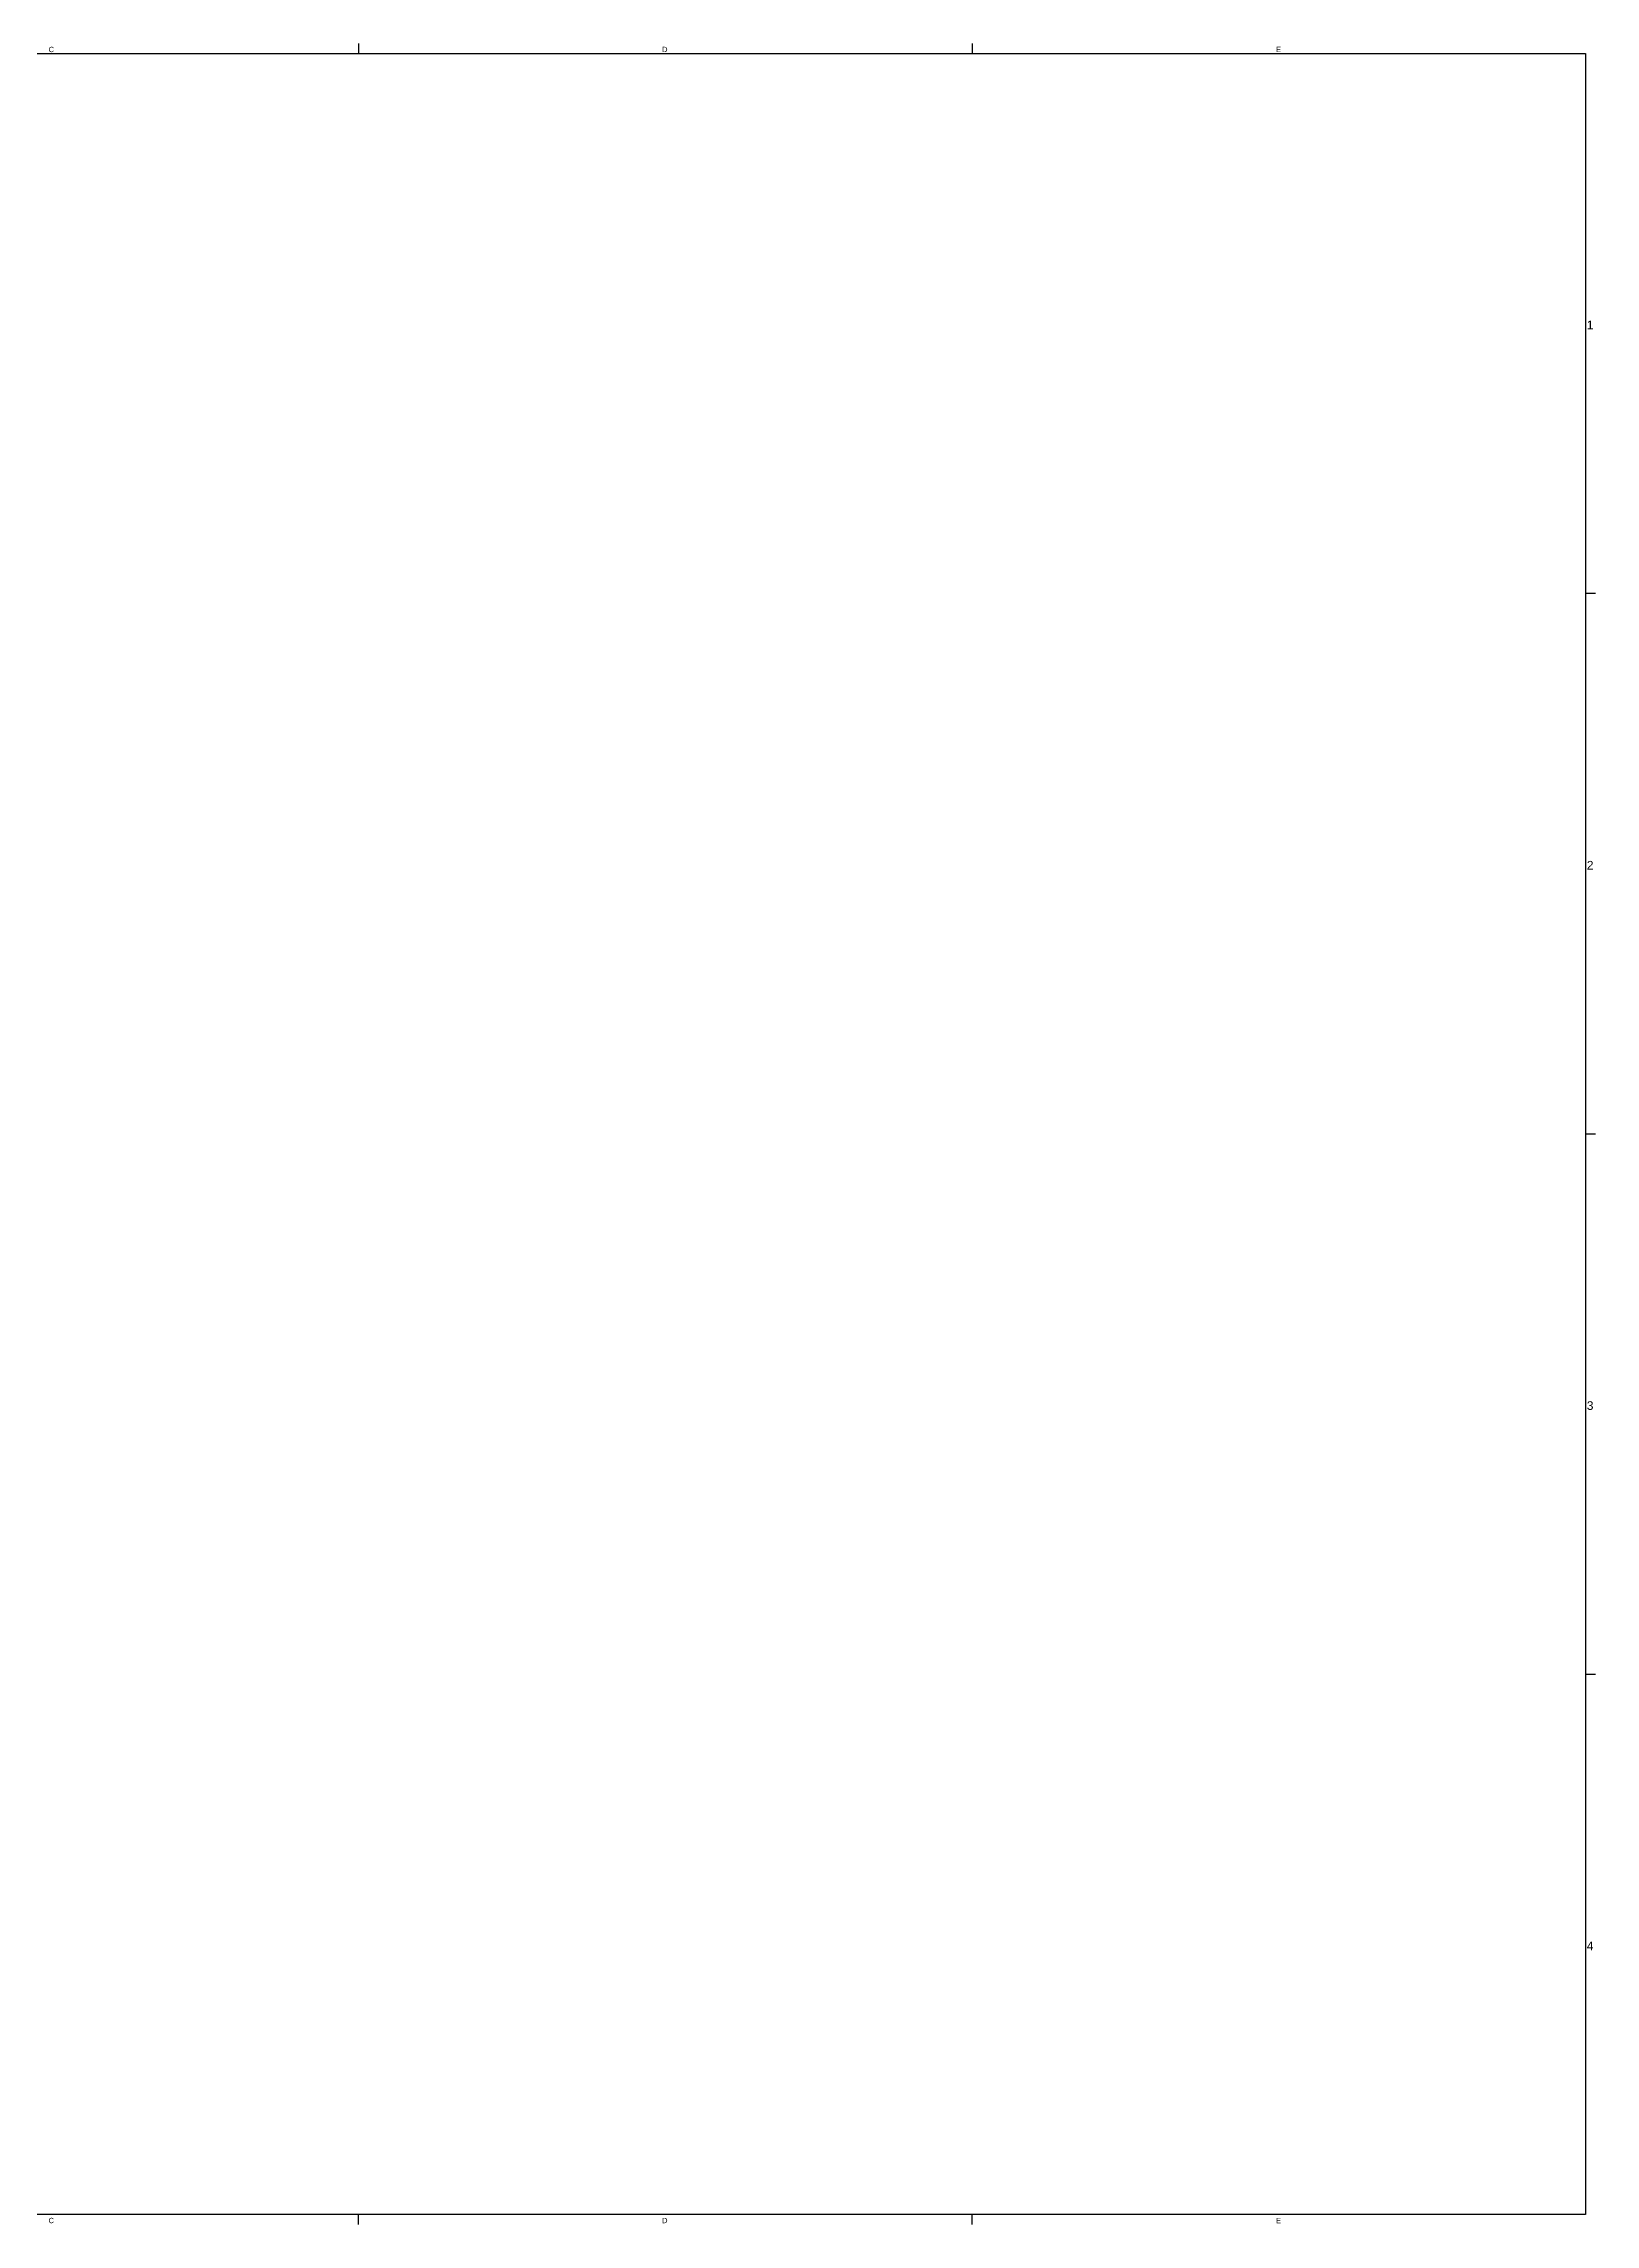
# Model space of a CAD drawing. Header units: inches. Extents: x 0 to 841, y -594 to 0.
# Drawn here: x 418 to 841, y -594 to 0 of the extents above; entities that cross this region are included whole.
import ezdxf

# ---------------------------------------------------------------- set-up
doc = ezdxf.new("R2010")
doc.units = ezdxf.units.IN
doc.header["$MEASUREMENT"] = 0
doc.styles.add('Arial0', font='arial.ttf', dxfattribs={"height": 2.265495})

msp = doc.modelspace()

# ---------------------------------------------------------------- linework, layer by layer
at = {"color": 18, "true_color": 0x000000}
for p, q in [((504.07, 0), (504.07, -2.65)), ((671.21, 0), (671.21, -2.65)), ((2.65, -2.65), (838.35, -2.65)), ((838.35, -2.65), (838.35, -591.35)), ((841, -149.82), (838.35, -149.82)), ((841, -297), (838.35, -297)), ((841, -444.18), (838.35, -444.18)), ((838.35, -591.35), (2.65, -591.35)), ((504.07, -594), (504.07, -591.35)), ((671.21, -594), (671.21, -591.35))]:
    msp.add_line(p, q, dxfattribs=at)

# ---------------------------------------------------------------- texts
at = {"color": 18, "true_color": 0x000000, "style": 'Arial0'}
for s, height, p in [('C', 1.45, (419.66, -2.32)), ('D', 1.45, (586.8, -2.32)), ('E', 1.45, (754.01, -2.32)), ('1', 2.34, (838.66, -77.78)), ('2', 2.34, (838.66, -224.96)), ('3', 2.34, (838.66, -372.14)), ('4', 2.34, (838.66, -519.31)), ('C', 1.45, (419.66, -593.67)), ('D', 1.45, (586.8, -593.67)), ('E', 1.45, (754.01, -593.67))]:
    msp.add_text(s, height=height, dxfattribs=at).set_placement(p)

doc.saveas('drawing.dxf')
